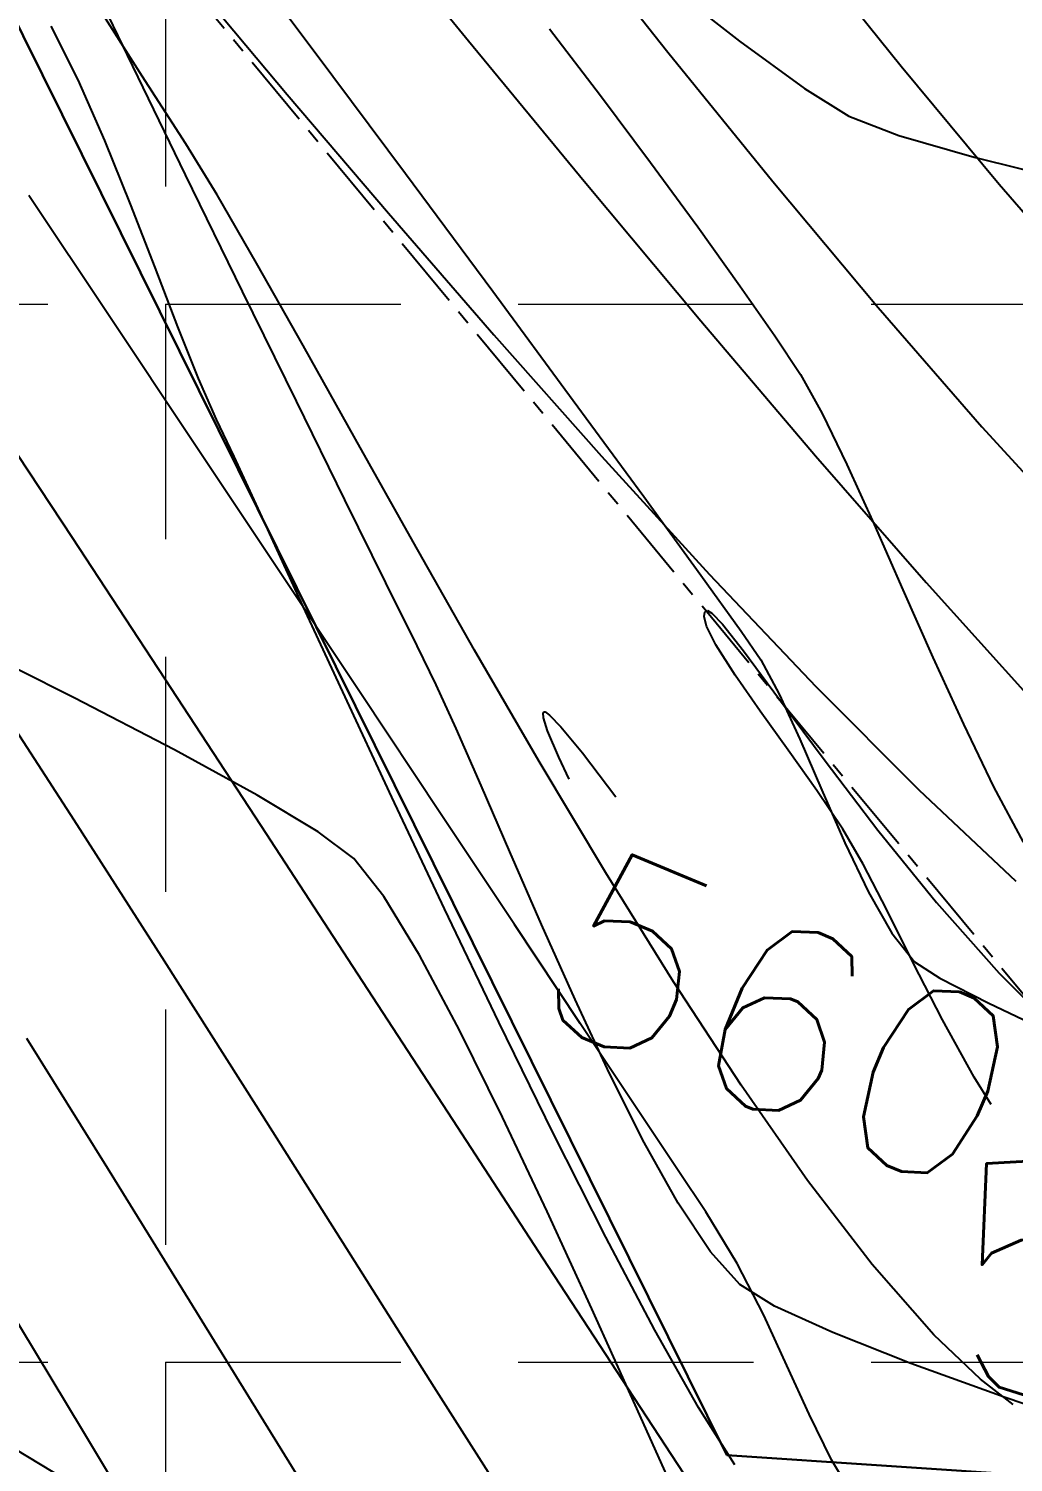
# Model space of a CAD drawing. Header units: inches. Extents: x 2547543 to 2548696, y 7125653 to 7126375.
# Drawn here: x 2547865.25 to 2547882, y 7125832.67 to 7125857.06 of the extents above; entities that cross this region are included whole.
import ezdxf

# ---------------------------------------------------------------- set-up
doc = ezdxf.new("R2010")
doc.units = ezdxf.units.IN
doc.header["$MEASUREMENT"] = 0
doc.linetypes.add('CENTER', pattern=[2, 1.25, -0.25, 0.25, -0.25])
doc.linetypes.add('HIDDEN', pattern=[0.375, 0.25, -0.125])
for name, color, linetype in [('CONT-MJR', 6, 'Continuous'), ('CONT-MNR', 14, 'Continuous'), ('GRID', 254, 'HIDDEN'), ('V-AREA', 6, 'Continuous'), ('V-CREEK-CNTR-E', 2, 'CENTER'), ('V-PROP-E', 3, 'Continuous'), ('V-TOPO-MAJR-E', 6, 'Continuous'), ('V-TOPO-MINR-E', 14, 'Continuous')]:
    doc.layers.add(name, color=color, linetype=linetype)
doc.styles.add('L100', font='simplex', dxfattribs={"height": 4})
doc.styles.add('L80', font='simplex', dxfattribs={"height": 3.2})

msp = doc.modelspace()

# ---------------------------------------------------------------- linework, layer by layer
at = {"layer": 'CONT-MJR', "color": 35, "extrusion": (0.9835586066718393, -0.1805892223853631, 0), "elevation": 1219134.920998117}
msp.add_lwpolyline([(7468807.288130872, 560), (7468807.361656808, 560)], dxfattribs=at)
at = {"layer": 'CONT-MJR', "color": 35}
for points, elevation in [([(2547876.787187749, 7125846.896301713), (2547876.744551579, 7125847.062448588)], 560), ([(2547876.757829571, 7125847.134765656), (2547876.778100096, 7125847.158406256)], 560), ([(2547876.778100096, 7125847.158406256), (2547876.80055864, 7125847.1627867)], 560), ([(2547877.05422105, 7125846.930379837), (2547877.412070999, 7125846.478607028)], 560), ([(2547879.104485024, 7125843.446566491), (2547878.660357154, 7125844.102688997)], 560), ([(2547879.700710044, 7125843.426982423), (2547880.697608428, 7125842.195623854)], 560), ([(2547879.849361599, 7125842.070719769), (2547879.450018803, 7125842.848479432)], 560), ([(2547880.299257983, 7125841.169716571), (2547879.849361599, 7125842.070719769)], 560), ([(2547881.760392543, 7125840.99373031), (2547882.85838822, 7125839.903225918)], 560), ([(2547866.60190583, 7125837.671437982), (2547865.221351244, 7125839.882766191)], 565), ([(2547867.996159326, 7125835.416865849), (2547866.60190583, 7125837.671437982)], 565), ([(2547869.37541071, 7125833.178854888), (2547867.996159326, 7125835.416865849)], 565)]:
    msp.add_lwpolyline(points, dxfattribs=dict(at, elevation=elevation))
at = {"layer": 'CONT-MJR', "color": 35, "extrusion": (-0.5120227125615475, -0.8589719097974712, 0), "elevation": -7425473.337038456}
msp.add_lwpolyline([(-1460040.992284528, 560), (-1460040.906219773, 560)], dxfattribs=at)
at = {"layer": 'CONT-MJR', "color": 35, "extrusion": (0.723439286483593, 0.6903880059590475, 0), "elevation": 6762833.611187929}
msp.add_lwpolyline([(3396094.120352212, 560), (3396093.860012808, 560)], dxfattribs=at)
at = {"layer": 'CONT-MJR', "color": 35, "extrusion": (0.8941818698462677, 0.4477039017455984, 0), "elevation": 5468534.688421482}
msp.add_lwpolyline([(5231108.370445668, 560), (5231108.723182294, 560)], dxfattribs=at)
at = {"layer": 'CONT-MJR', "color": 35, "extrusion": (0.8450811337555352, 0.5346380807335549, 0), "elevation": 5962911.677051909}
msp.add_lwpolyline([(4659725.857509675, 560.0000000000005), (4659726.46766887, 560.0000000000005)], dxfattribs=at)
at = {"layer": 'CONT-MJR', "color": 35, "extrusion": (0.8027646021180076, 0.5962960620248275, 0), "elevation": 6294459.990733489}
msp.add_lwpolyline([(4201088.045813031, 560), (4201087.014117202, 560)], dxfattribs=at)
at = {"layer": 'CONT-MJR', "color": 35, "extrusion": (0.8210023773773246, 0.5709247729261545, 0), "elevation": 6160135.343735952}
msp.add_lwpolyline([(4395689.562108857, 560), (4395690.307826679, 560)], dxfattribs=at)
at = {"layer": 'CONT-MJR', "color": 35, "extrusion": (0.8037821445920103, 0.5949237464037461, 0), "elevation": 6287273.655545356}
msp.add_lwpolyline([(4211834.357547099, 560), (4211833.058045422, 560)], dxfattribs=at)
at = {"layer": 'CONT-MJR', "color": 35, "extrusion": (0.8128446502640935, 0.5824805357581002, 0), "elevation": 6221695.032797557}
msp.add_lwpolyline([(4308115.367437267, 560.0000000000005), (4308116.18905988, 560.0000000000005)], dxfattribs=at)
at = {"layer": 'CONT-MJR', "color": 35, "extrusion": (0.8153014930341173, 0.5790366788523326, 0), "elevation": 6203414.379099472}
msp.add_lwpolyline([(4334396.138438762, 560), (4334396.975528296, 560)], dxfattribs=at)
at = {"layer": 'CONT-MJR', "color": 35, "extrusion": (0.7947392056445541, 0.6069510647584887, 0), "elevation": 6349938.144729443}
msp.add_lwpolyline([(4116750.330864005, 560), (4116748.847484979, 560)], dxfattribs=at)
at = {"layer": 'CONT-MJR', "color": 35, "extrusion": (0.8658824022426262, 0.5002476041787094, 0), "elevation": 5770849.791512728}
msp.add_lwpolyline([(4895571.333036734, 560), (4895572.023762238, 560)], dxfattribs=at)
at = {"layer": 'CONT-MJR', "color": 35, "extrusion": (0.7491293698232498, 0.6624237218489542, 0), "elevation": 6629019.169917701}
msp.add_lwpolyline([(3650401.058930737, 560), (3650399.454543574, 560)], dxfattribs=at)
at = {"layer": 'CONT-MJR', "color": 35, "extrusion": (0.889489662939741, 0.4569552926965021, 0), "elevation": 5522504.02601441}
msp.add_lwpolyline([(5174093.584250754, 560), (5174094.672310239, 560)], dxfattribs=at)
at = {"layer": 'CONT-MJR', "color": 35, "extrusion": (0.874994765800938, 0.4841323784059084, 0), "elevation": 5679232.325866438}
msp.add_lwpolyline([(5001560.170761098, 560), (5001561.288714143, 560)], dxfattribs=at)
at = {"layer": 'CONT-MJR', "color": 35, "extrusion": (0.8482334032988064, 0.5296225953715764, 0), "elevation": 5935203.522124497}
msp.add_lwpolyline([(4694958.784600516, 560), (4694959.329309579, 560)], dxfattribs=at)
at = {"layer": 'CONT-MJR', "color": 35, "extrusion": (0.8507250096582883, 0.5256110329339608, 0), "elevation": 5912952.736657342}
msp.add_lwpolyline([(4722933.704770148, 565), (4722936.245714247, 565)], dxfattribs=at)
at = {"layer": 'CONT-MNR', "color": 35}
for points, elevation in [([(2547870.832785933, 7125859.191576709), (2547872.738098211, 7125856.850805036)], 562), ([(2547881.764809633, 7125854.417085944), (2547883.408307608, 7125852.518333512)], 564), ([(2547869.132019577, 7125853.07363662), (2547868.461791645, 7125854.232886916)], 561), ([(2547870.81474515, 7125850.075575657), (2547869.922028965, 7125851.671921944)], 561), ([(2547873.166106646, 7125851.851913937), (2547874.998699798, 7125849.787842488)], 561), ([(2547869.487913401, 7125847.878653645), (2547868.047786128, 7125850.039516749)], 562), ([(2547867.57942662, 7125845.99417761), (2547865.997880869, 7125848.398981713)], 563), ([(2547876.836980192, 7125847.776921963), (2547878.646843757, 7125845.868950865)], 561), ([(2547880.518490886, 7125847.640281905), (2547882.277739896, 7125845.68671212)], 562), ([(2547872.262059707, 7125843.710614798), (2547870.905566431, 7125845.749409019)], 562), ([(2547873.518707719, 7125841.821102901), (2547872.262059707, 7125843.710614798)], 562), ([(2547876.221314879, 7125840.848516932), (2547875.071184629, 7125842.700529756)], 561), ([(2547874.636824956, 7125840.139705251), (2547873.518707719, 7125841.821102901)], 562), ([(2547877.37170396, 7125839.088869102), (2547876.221314879, 7125840.848516932)], 561), ([(2547875.577725911, 7125838.725253772), (2547874.636824956, 7125840.139705251)], 562), ([(2547870.66413376, 7125836.304649698), (2547869.121838572, 7125838.742623113)], 564), ([(2547874.013855935, 7125836.132693279), (2547872.469921615, 7125838.502336228)], 563), ([(2547878.153695184, 7125834.31971882), (2547877.757099123, 7125835.178120249)], 562), ([(2547878.913577456, 7125832.714511849), (2547878.528690613, 7125833.493582555)], 562), ([(2547879.339847756, 7125831.997307099), (2547878.913577456, 7125832.714511849)], 562)]:
    msp.add_lwpolyline(points, dxfattribs=dict(at, elevation=elevation))
at = {"layer": 'CONT-MNR', "color": 35, "extrusion": (0.7845882639816886, 0.620017141716421, 0), "elevation": 6417186.985833596}
msp.add_lwpolyline([(4011139.453098641, 563.0000000000005), (4011136.63527323, 563.0000000000005)], dxfattribs=at)
at = {"layer": 'CONT-MNR', "color": 35, "extrusion": (0.7793121296169353, 0.6266359426588273, 0), "elevation": 6450911.622985323}
msp.add_lwpolyline([(3956675.749799389, 564), (3956673.098258115, 564)], dxfattribs=at)
at = {"layer": 'CONT-MNR', "color": 35, "extrusion": (0.76685524123087, 0.6418200986232391, 0), "elevation": 6527364.760836829}
msp.add_lwpolyline([(3829228.533126312, 561.0000000000009), (3829226.023222053, 561.0000000000009)], dxfattribs=at)
at = {"layer": 'CONT-MNR', "color": 35, "extrusion": (0.8434984677199054, 0.5371315806710415, 0), "elevation": 5976644.501176336}
msp.add_lwpolyline([(4642108.901253446, 561.0000000000005), (4642110.4307365, 561.0000000000005)], dxfattribs=at)
at = {"layer": 'CONT-MNR', "color": 35, "extrusion": (0.7719281713126003, 0.6357097595082092, 0), "elevation": 6496751.488372577}
msp.add_lwpolyline([(3880942.082283361, 562.0000000000009), (3880938.989120776, 562.0000000000009)], dxfattribs=at)
at = {"layer": 'CONT-MNR', "color": 35, "extrusion": (0.7770160393433989, 0.6294807976444539, 0), "elevation": 6465330.551105258}
msp.add_lwpolyline([(3933065.82489134, 563.0000000000009), (3933062.988433522, 563.0000000000009)], dxfattribs=at)
at = {"layer": 'CONT-MNR', "color": 35, "extrusion": (0.7693532716110227, 0.6388235620743931, 0), "elevation": 6512384.872980747}
msp.add_lwpolyline([(3854655.113005331, 564), (3854652.504068848, 564)], dxfattribs=at)
at = {"layer": 'CONT-MNR', "color": 35, "extrusion": (0.8407881896044344, 0.5413642214089307, 0), "elevation": 5999900.261967815}
msp.add_lwpolyline([(4612010.273137843, 561), (4612011.642545613, 561)], dxfattribs=at)
at = {"layer": 'CONT-MNR', "color": 35, "extrusion": (0.7617392757885082, 0.6478836899638695, 0), "elevation": 6557538.22610756}
msp.add_lwpolyline([(3777321.150110685, 561.0000000000005), (3777318.497001059, 561.0000000000005)], dxfattribs=at)
at = {"layer": 'CONT-MNR', "color": 35, "extrusion": (0.8522568941253601, 0.5231234905983433, 0), "elevation": 5899140.201689293}
msp.add_lwpolyline([(4740208.553192379, 561.0000000000009), (4740209.572783015, 561.0000000000009)], dxfattribs=at)
at = {"layer": 'CONT-MNR', "color": 35, "extrusion": (0.7673883039916886, 0.64118265018383, 0), "elevation": 6524183.497711018}
msp.add_lwpolyline([(3834644.315597503, 562), (3834641.224016655, 562)], dxfattribs=at)
at = {"layer": 'CONT-MNR', "color": 35, "extrusion": (0.7672662564561409, 0.6413286924064598, 0), "elevation": 6524915.668361492}
msp.add_lwpolyline([(3833400.465228135, 563.0000000000009), (3833397.67199001, 563.0000000000009)], dxfattribs=at)
at = {"layer": 'CONT-MNR', "color": 35, "extrusion": (0.8313094569882229, 0.5558098476295164, 0), "elevation": 6078684.43016597}
msp.add_lwpolyline([(4507658.940659736, 562.0000000000009), (4507661.403766923, 562.0000000000009)], dxfattribs=at)
at = {"layer": 'CONT-MNR', "color": 35, "extrusion": (0.755501955425898, 0.6551463923030061, 0), "elevation": 6593399.292037855}
msp.add_lwpolyline([(3714367.831866269, 561), (3714365.095375828, 561)], dxfattribs=at)
at = {"layer": 'CONT-MNR', "color": 35, "extrusion": (0.8711649627084581, 0.4909904354966304, 0), "elevation": 5718340.021291715}
msp.add_lwpolyline([(4956812.543430118, 561.0000000000005), (4956814.152441886, 561.0000000000005)], dxfattribs=at)
at = {"layer": 'CONT-MNR', "color": 35, "extrusion": (0.8317833853510821, 0.5551003511563413, 0), "elevation": 6074836.169438574}
msp.add_lwpolyline([(4512841.221347284, 562), (4512843.786497897, 562)], dxfattribs=at)
at = {"layer": 'CONT-MNR', "color": 35, "extrusion": (0.7544303654614387, 0.6563800908541638, 0), "elevation": 6599465.404709443}
msp.add_lwpolyline([(3703581.855837798, 563.0000000000005), (3703579.167206388, 563.0000000000005)], dxfattribs=at)
at = {"layer": 'CONT-MNR', "color": 35, "extrusion": (0.7615620499492433, 0.6480920027874951, 0), "elevation": 6558573.94556132}
msp.add_lwpolyline([(3775520.021048361, 562.0000000000009), (3775517.007501921, 562.0000000000009)], dxfattribs=at)
at = {"layer": 'CONT-MNR', "color": 35, "extrusion": (0.8336202968046804, 0.5523379407168013, 0), "elevation": 6059829.239925681}
msp.add_lwpolyline([(4532968.798852416, 563.0000000000009), (4532971.496134376, 563.0000000000009)], dxfattribs=at)
at = {"layer": 'CONT-MNR', "color": 35, "extrusion": (0.7369662727066163, 0.675929517696126, 0), "elevation": 6694275.2553077}
msp.add_lwpolyline([(3529323.034506336, 563.0000000000009), (3529320.511111795, 563.0000000000009)], dxfattribs=at)
at = {"layer": 'CONT-MNR', "color": 35, "extrusion": (0.8720391896253099, 0.4894360548198641, 0), "elevation": 5709491.148787921}
msp.add_lwpolyline([(4966998.686607104, 561.0000000000009), (4967000.685536912, 561.0000000000009)], dxfattribs=at)
at = {"layer": 'CONT-MNR', "color": 35, "extrusion": (0.7380791694854181, 0.67471411692043, 0), "elevation": 6688444.909904789}
msp.add_lwpolyline([(3540354.063517252, 561.0000000000009), (3540351.338984968, 561.0000000000009)], dxfattribs=at)
at = {"layer": 'CONT-MNR', "color": 35, "extrusion": (0.7538302391898714, 0.6570692280748973, 0), "elevation": 6602844.589060559}
msp.add_lwpolyline([(3697548.404827945, 562), (3697545.545592413, 562)], dxfattribs=at)
at = {"layer": 'CONT-MNR', "color": 35, "extrusion": (0.8694055289245542, 0.4940992069164007, 0), "elevation": 5736009.833566859}
msp.add_lwpolyline([(4936348.387383775, 561.0000000000009), (4936350.506200763, 561.0000000000009)], dxfattribs=at)
at = {"layer": 'CONT-MNR', "color": 35, "extrusion": (0.8323827446549402, 0.5542011966792464, 0), "elevation": 6069956.019076055}
msp.add_lwpolyline([(4519397.938031669, 562.0000000000009), (4519400.496043158, 562.0000000000009)], dxfattribs=at)
at = {"layer": 'CONT-MNR', "color": 35, "extrusion": (0.8649703518816716, 0.5018229671564438, 0), "elevation": 5779747.89623729}
msp.add_lwpolyline([(4885062.648883533, 561), (4885064.837680534, 561)], dxfattribs=at)
at = {"layer": 'CONT-MNR', "color": 35, "extrusion": (0.8390362173423656, 0.5440755701075126, 0), "elevation": 6014749.290898738}
msp.add_lwpolyline([(4592609.19684931, 564.0000000000009), (4592611.914420413, 564.0000000000009)], dxfattribs=at)
at = {"layer": 'CONT-MNR', "color": 35, "extrusion": (0.8367488646089226, 0.5475868310831433, 0), "elevation": 6033944.730997337}
msp.add_lwpolyline([(4567361.829311937, 563), (4567364.811168453, 563)], dxfattribs=at)
at = {"layer": 'CONT-MNR', "color": 35, "extrusion": (0.7086959240551188, 0.7055140588447981, 0), "elevation": 6833055.653711204}
msp.add_lwpolyline([(3252493.717191753, 561), (3252491.240497432, 561)], dxfattribs=at)
at = {"layer": 'CONT-MNR', "color": 35, "extrusion": (0.858515786614007, 0.512787133355092, 0), "elevation": 5841431.42207625}
msp.add_lwpolyline([(4811130.897433317, 561), (4811133.106530788, 561)], dxfattribs=at)
at = {"layer": 'CONT-MNR', "color": 35, "extrusion": (0.6851447365568927, 0.7284069535420337, 0), "elevation": 6936181.243749153}
msp.add_lwpolyline([(3026340.792126639, 561.0000000000009), (3026338.525924092, 561.0000000000009)], dxfattribs=at)
at = {"layer": 'CONT-MNR', "color": 35, "extrusion": (0.8422125180582051, 0.5391456894254628, 0), "elevation": 5987712.520885866}
msp.add_lwpolyline([(4627800.843338956, 564), (4627803.694473039, 564)], dxfattribs=at)
at = {"layer": 'CONT-MNR', "color": 35, "extrusion": (0.8375142109638022, 0.5464155437335948, 0), "elevation": 6027548.323066274}
msp.add_lwpolyline([(4575796.846577412, 563.0000000000009), (4575799.854636041, 563.0000000000009)], dxfattribs=at)
at = {"layer": 'CONT-MNR', "color": 35, "extrusion": (0.8441495240769088, 0.5361078072558991, 0), "elevation": 5971000.289777096}
msp.add_lwpolyline([(4649340.855150209, 564.0000000000005), (4649343.762066212, 564.0000000000005)], dxfattribs=at)
at = {"layer": 'CONT-MNR', "color": 35, "extrusion": (0.8378783763690811, 0.5458569651594752, 0), "elevation": 6024495.827395199}
msp.add_lwpolyline([(4579812.060560977, 563), (4579815.017415513, 563)], dxfattribs=at)
at = {"layer": 'CONT-MNR', "color": 35, "extrusion": (0.8192418536362521, 0.5734481539342833, 0), "elevation": 6173627.051577357}
msp.add_lwpolyline([(4376708.071857453, 561.0000000000005), (4376710.048624217, 561.0000000000005)], dxfattribs=at)
at = {"layer": 'CONT-MNR', "color": 35, "extrusion": (0.8323265167045424, 0.5542856389899375, 0), "elevation": 6070414.475771714}
msp.add_lwpolyline([(4518772.374133796, 562.0000000000009), (4518773.682122149, 562.0000000000009)], dxfattribs=at)
at = {"layer": 'CONT-MNR', "color": 35, "extrusion": (0.8314850232582701, 0.5555471682019397, 0), "elevation": 6077259.906899588}
msp.add_lwpolyline([(4509560.961324836, 562.0000000000009), (4509561.808078958, 562.0000000000009)], dxfattribs=at)
at = {"layer": 'CONT-MNR', "color": 35, "extrusion": (0.7930011201779037, 0.6092201764523151, 0), "elevation": 6361674.469252015}
msp.add_lwpolyline([(4098576.297824714, 561), (4098578.102890931, 561)], dxfattribs=at)
at = {"layer": 'CONT-MNR', "color": 35, "extrusion": (0.8544076660231268, 0.5196032527235689, 0), "elevation": 5879533.495564033}
msp.add_lwpolyline([(4764483.614879002, 562), (4764484.643112482, 562)], dxfattribs=at)
at = {"layer": 'CONT-MNR', "color": 35, "extrusion": (0.8451095739669425, 0.5345931237767775, 0), "elevation": 5962652.981113603}
msp.add_lwpolyline([(4660035.561338384, 564), (4660038.346262198, 564)], dxfattribs=at)
at = {"layer": 'CONT-MNR', "color": 35, "extrusion": (0.8373711306897781, 0.5466347862031126, 0), "elevation": 6028746.054750852}
msp.add_lwpolyline([(4574210.270491696, 563), (4574212.892706841, 563)], dxfattribs=at)
at = {"layer": 'CONT-MNR', "color": 35, "extrusion": (0.889600195184851, 0.456740071295562, 0), "elevation": 5521247.017317586}
msp.add_lwpolyline([(5175426.496881021, 562), (5175427.481442627, 562)], dxfattribs=at)
at = {"layer": 'CONT-MNR', "color": 35, "extrusion": (0.7517640792546655, 0.6594321565880641, 0), "elevation": 6614409.791305432}
msp.add_lwpolyline([(3676792.235066569, 561), (3676793.825400914, 561)], dxfattribs=at)
at = {"layer": 'CONT-MNR', "color": 35, "extrusion": (0.856476370874357, 0.5161862320266697, 0), "elevation": 5860444.173636632}
msp.add_lwpolyline([(4787934.339305256, 566), (4787936.885929476, 566)], dxfattribs=at)
at = {"layer": 'CONT-MNR', "color": 35, "extrusion": (-0.690294032223053, -0.7235289552445285, 0), "elevation": -6914534.648848244}
msp.add_lwpolyline([(-3075454.745919391, 561.0000000000009), (-3075455.838902606, 561.0000000000009)], dxfattribs=at)
at = {"layer": 'CONT-MNR', "color": 35, "extrusion": (0.9105827049387597, 0.413326913551987, 0), "elevation": 5265352.886898335}
msp.add_lwpolyline([(5435553.969160547, 562), (5435554.876421643, 562)], dxfattribs=at)
at = {"layer": 'CONT-MNR', "color": 35, "extrusion": (0.8440911590985362, 0.5361996970641535, 0), "elevation": 5971506.364706349}
msp.add_lwpolyline([(4648682.555629991, 564.0000000000009), (4648685.16275225, 564.0000000000009)], dxfattribs=at)
at = {"layer": 'CONT-MNR', "color": 35, "extrusion": (0.8362699953329131, 0.5483178776092292, 0), "elevation": 6037933.928871655}
msp.add_lwpolyline([(4562073.11674046, 563.0000000000009), (4562075.455527477, 563.0000000000009)], dxfattribs=at)
at = {"layer": 'CONT-MNR', "color": 35, "extrusion": (-0.6112821016105152, -0.7914127824660351, 0), "elevation": -7196950.506984244}
msp.add_lwpolyline([(-2339468.186976165, 561), (-2339468.893646625, 561)], dxfattribs=at)
at = {"layer": 'CONT-MNR', "color": 35, "extrusion": (0.8581347467345724, 0.5134245382203617, 0), "elevation": 5844990.123914445}
msp.add_lwpolyline([(4806785.518713433, 566.0000000000009), (4806788.07533187, 566.0000000000009)], dxfattribs=at)
at = {"layer": 'GRID', "color": 252, "linetype": 'HIDDEN', "lineweight": 0, "ltscale": 16}
for p, q in [((2547867.583313598, 7126356.376313465), (2547867.583313598, 7125726.296813901)), ((2547561.583313602, 7125852.376313472), (2548677.583313586, 7125852.376313472)), ((2547561.583313602, 7125834.376313472), (2548677.583313586, 7125834.376313472))]:
    msp.add_line(p, q, dxfattribs=at)
at = {"layer": 'V-AREA', "color": 7}
for p, q in [((2547859.099729456, 7125869.171524476), (2547877.130776349, 7125832.795139994)), ((2547877.130776349, 7125832.795139994), (2547980.005037793, 7125825.976318061))]:
    msp.add_line(p, q, dxfattribs=at)
at = {"layer": 'V-CREEK-CNTR-E', "color": 5}
msp.add_line((2547861.4094, 7125865.7342), (2547884.5327, 7125837.7856), dxfattribs=at)
at = {"layer": 'V-PROP-E', "color": 7}
for p, q in [((2547877.13077635, 7125832.795139995), (2547859.099729456, 7125869.171524476)), ((2547980.005037793, 7125825.97631806), (2547877.13077635, 7125832.795139995))]:
    msp.add_line(p, q, dxfattribs=at)
at = {"layer": 'V-TOPO-MAJR-E', "color": 35, "extrusion": (0.8484754156756995, -0.5292347957135367, 0), "elevation": -1609436.890733466}
msp.add_lwpolyline([(7394528.234428943, 560), (7394528.255473334, 560)], dxfattribs=at)
at = {"layer": 'V-TOPO-MAJR-E', "color": 35, "extrusion": (0.997409286604789, 0.0719354918974352, 0), "elevation": 3053874.388945562}
msp.add_lwpolyline([(6924101.746653629, 560.0000000000009), (6924101.828509094, 560.0000000000009)], dxfattribs=at)
at = {"layer": 'V-TOPO-MAJR-E', "color": 35, "elevation": 560}
for points in [[(2547874.082032884, 7125845.115993069), (2547874.01056541, 7125845.339870548)], [(2547874.015814522, 7125845.439369598), (2547874.03793359, 7125845.439550338)], [(2547874.673141906, 7125844.739856278), (2547875.240453999, 7125843.993356266)]]:
    msp.add_lwpolyline(points, dxfattribs=at)
at = {"layer": 'V-TOPO-MAJR-E', "color": 35, "extrusion": (-0.5668872301918108, -0.8237954043604863, 0), "elevation": -7314595.981526498}
msp.add_lwpolyline([(-1940623.860662552, 560), (-1940623.765637324, 560)], dxfattribs=at)
at = {"layer": 'V-TOPO-MAJR-E', "color": 35, "extrusion": (0.7222142850690225, 0.6916693765392833, 0), "elevation": 6768840.118517864}
msp.add_lwpolyline([(3384100.829269578, 560.0000000000009), (3384100.55184577, 560.0000000000009)], dxfattribs=at)
at = {"layer": 'V-TOPO-MAJR-E', "color": 35, "extrusion": (0.9209966882794483, 0.389570404648876, 0), "elevation": 5122601.957007963}
msp.add_lwpolyline([(5570302.927032218, 560.0000000000009), (5570303.415889964, 560.0000000000009)], dxfattribs=at)
at = {"layer": 'V-TOPO-MAJR-E', "color": 35, "extrusion": (0.773472694413638, 0.6338296230033013, 0), "elevation": 6487282.973506498}
msp.add_lwpolyline([(3896728.463302571, 560), (3896727.88737269, 560)], dxfattribs=at)
at = {"layer": 'V-TOPO-MAJR-E', "color": 35, "extrusion": (0.9035539711841483, 0.4284742946284591, 0), "elevation": 5355383.183766945}
msp.add_lwpolyline([(5346886.203075644, 560.0000000000009), (5346886.6140841, 560.0000000000009)], dxfattribs=at)
at = {"layer": 'V-TOPO-MINR-E', "color": 35}
for points, elevation in [([(2547866.937557358, 7125856.607785809), (2547865.97328744, 7125858.612896178)], 561), ([(2547868.595636873, 7125858.69487773), (2547870.128847668, 7125856.655415791)], 561), ([(2547874.113001083, 7125857.059682705), (2547874.97972402, 7125855.92394976)], 562), ([(2547867.923354487, 7125854.57554792), (2547866.937557358, 7125856.607785809)], 561), ([(2547879.206151515, 7125855.572281426), (2547880.056424745, 7125855.241770883)], 563), ([(2547866.988657751, 7125854.075159544), (2547866.5507638, 7125855.1574705)], 562), ([(2547880.056424745, 7125855.241770883), (2547881.335622489, 7125854.872117274)], 563), ([(2547881.335622489, 7125854.872117274), (2547882.957939682, 7125854.47139899)], 563), ([(2547871.666035045, 7125854.595564905), (2547873.148931352, 7125852.595922065)], 561), ([(2547867.404496663, 7125852.99958305), (2547866.988657751, 7125854.075159544)], 562), ([(2547876.637143509, 7125853.687606406), (2547877.354249228, 7125852.687640114)], 562), ([(2547869.809306851, 7125850.721391786), (2547868.893122947, 7125852.589108063)], 561), ([(2547873.148931352, 7125852.595922065), (2547874.519268936, 7125850.737084269)], 561), ([(2547868.142640902, 7125851.107625463), (2547867.791438418, 7125851.990489021)], 562), ([(2547868.451261998, 7125850.410740383), (2547868.142640902, 7125851.107625463)], 562), ([(2547878.381275543, 7125851.175728584), (2547878.751549447, 7125850.512262215)], 562), ([(2547868.748438574, 7125849.780922515), (2547868.451261998, 7125850.410740383)], 562), ([(2547879.173118525, 7125849.644442817), (2547879.635071926, 7125848.627259891)], 562), ([(2547872.187079254, 7125845.896273486), (2547871.860792402, 7125846.559839941)], 561), ([(2547872.529313754, 7125845.155107768), (2547872.187079254, 7125845.896273486)], 561), ([(2547878.021654926, 7125845.740439028), (2547878.37034971, 7125844.974784431)], 561), ([(2547872.952297177, 7125844.187946819), (2547872.529313754, 7125845.155107768)], 561), ([(2547881.154129586, 7125845.229424948), (2547881.668511794, 7125844.16468291)], 562), ([(2547873.440278952, 7125843.056305743), (2547872.952297177, 7125844.187946819)], 561), ([(2547870.181293795, 7125843.396340168), (2547869.143402928, 7125844.022372828)], 563), ([(2547871.902187015, 7125841.297980291), (2547871.294609572, 7125842.296317179)], 563), ([(2547873.253286247, 7125840.15857671), (2547872.328584452, 7125842.087685714)], 562), ([(2547874.548235285, 7125840.545643634), (2547873.97750851, 7125841.821699645)], 561), ([(2547872.583274931, 7125840.023057653), (2547871.902187015, 7125841.297980291)], 563), ([(2547874.177485588, 7125838.272103109), (2547873.253286247, 7125840.15857671)], 562), ([(2547876.303893215, 7125837.083927169), (2547875.727178206, 7125838.115242289)], 561), ([(2547874.831601292, 7125835.286846271), (2547874.071582092, 7125836.942683538)], 563), ([(2547878.933879285, 7125834.880309171), (2547877.942080124, 7125835.332923541)], 561), ([(2547881.850283777, 7125833.782645401), (2547880.25957412, 7125834.357362455)], 561), ([(2547883.637127407, 7125833.174720014), (2547881.850283777, 7125833.782645401)], 561), ([(2547877.268744193, 7125832.633613726), (2547876.646811779, 7125833.609020218)], 562)]:
    msp.add_lwpolyline(points, dxfattribs=dict(at, elevation=elevation))
at = {"layer": 'V-TOPO-MINR-E', "color": 35, "extrusion": (-0.6148990517460227, -0.7886058306669069, 0), "elevation": -7186179.62379878}
msp.add_lwpolyline([(-2372413.436202165, 563.0000000000009), (-2372411.685454606, 563.0000000000009)], dxfattribs=at)
at = {"layer": 'V-TOPO-MINR-E', "color": 35, "extrusion": (0.8931725170316802, 0.4497141923703243, 0), "elevation": 5480282.635483332}
msp.add_lwpolyline([(5218807.361965753, 562.0000000000009), (5218808.388123458, 562.0000000000009)], dxfattribs=at)
at = {"layer": 'V-TOPO-MINR-E', "color": 35, "extrusion": (-0.5895400755924852, -0.807739128227924, 0), "elevation": -7257909.202313386}
msp.add_lwpolyline([(-2142957.956133758, 563), (-2142956.59342084, 563)], dxfattribs=at)
at = {"layer": 'V-TOPO-MINR-E', "color": 35, "extrusion": (0.801435869092053, 0.5980807200810487, 0), "elevation": 6303791.990712124}
msp.add_lwpolyline([(4187085.120324336, 561), (4187082.550123818, 561)], dxfattribs=at)
at = {"layer": 'V-TOPO-MINR-E', "color": 35, "extrusion": (0.9152442118177514, 0.4028995318117199, 0), "elevation": 5202923.819773621}
msp.add_lwpolyline([(5495363.446705069, 562), (5495364.571320117, 562)], dxfattribs=at)
at = {"layer": 'V-TOPO-MINR-E', "color": 35, "extrusion": (0.8006576672375031, 0.5991221076657078, 0), "elevation": 6309233.457757588}
msp.add_lwpolyline([(4178882.953219181, 562.0000000000009), (4178881.528391193, 562.0000000000009)], dxfattribs=at)
at = {"layer": 'V-TOPO-MINR-E', "color": 35, "extrusion": (0.528804442806995, 0.8487436958632352, 0), "elevation": 7395354.83855425}
msp.add_lwpolyline([(1605688.563259853, 563.0000000000009), (1605687.671381277, 563.0000000000009)], dxfattribs=at)
at = {"layer": 'V-TOPO-MINR-E', "color": 35, "extrusion": (0.8062734772285631, 0.591542965402989, 0), "elevation": 6269533.977173634}
msp.add_lwpolyline([(4238209.688286106, 562), (4238208.329511533, 562)], dxfattribs=at)
at = {"layer": 'V-TOPO-MINR-E', "color": 35, "extrusion": (0.8986305356300575, 0.4387062347781672, 0), "elevation": 5415748.747094091}
msp.add_lwpolyline([(5285742.760160628, 561.0000000000009), (5285744.970679611, 561.0000000000009)], dxfattribs=at)
at = {"layer": 'V-TOPO-MINR-E', "color": 35, "extrusion": (0.9337082664838967, 0.3580347372806677, 0), "elevation": 4930267.764089782}
msp.add_lwpolyline([(5741241.733926801, 562.0000000000009), (5741242.814664828, 562.0000000000009)], dxfattribs=at)
at = {"layer": 'V-TOPO-MINR-E', "color": 35, "extrusion": (0.8211263583276913, 0.570746444281087, 0), "elevation": 6159184.337301686}
msp.add_lwpolyline([(4397033.526979467, 562), (4397032.486863512, 562)], dxfattribs=at)
at = {"layer": 'V-TOPO-MINR-E', "color": 35, "extrusion": (0.8350723710578303, 0.5501401049695008, 0), "elevation": 6047879.354831123}
msp.add_lwpolyline([(4548912.144766378, 562.0000000000005), (4548911.356996449, 562.0000000000005)], dxfattribs=at)
at = {"layer": 'V-TOPO-MINR-E', "color": 35, "extrusion": (0.8971913103982295, 0.4416421091176742, 0), "elevation": 5433002.394789273}
msp.add_lwpolyline([(5268002.881961327, 561.0000000000005), (5268004.750088144, 561.0000000000005)], dxfattribs=at)
at = {"layer": 'V-TOPO-MINR-E', "color": 35, "extrusion": (0.8067044449433272, 0.5909551070163269, 0), "elevation": 6266439.5847681}
msp.add_lwpolyline([(4242776.004409816, 561), (4242773.974625839, 561)], dxfattribs=at)
at = {"layer": 'V-TOPO-MINR-E', "color": 35, "extrusion": (0.8994850211242295, 0.4369515954578314, 0), "elevation": 5405430.522986413}
msp.add_lwpolyline([(5296296.113027641, 562.0000000000005), (5296295.148231811, 562.0000000000005)], dxfattribs=at)
at = {"layer": 'V-TOPO-MINR-E', "color": 35, "extrusion": (0.907707264676015, 0.4196040057654202, 0), "elevation": 5302754.084956409}
msp.add_lwpolyline([(5399088.543746885, 562), (5399089.680124003, 562)], dxfattribs=at)
at = {"layer": 'V-TOPO-MINR-E', "color": 35, "extrusion": (0.8968031465208065, 0.4424297869610281, 0), "elevation": 5437626.276852753}
msp.add_lwpolyline([(5263228.409603948, 561), (5263229.983519551, 561)], dxfattribs=at)
at = {"layer": 'V-TOPO-MINR-E', "color": 35, "extrusion": (0.8089692869889314, 0.5878509102728512, 0), "elevation": 6250090.083253343}
msp.add_lwpolyline([(4266822.004786375, 561.0000000000005), (4266820.353998458, 561.0000000000005)], dxfattribs=at)
at = {"layer": 'V-TOPO-MINR-E', "color": 35, "extrusion": (0.9081713117586464, 0.418598696245676, 0), "elevation": 5296772.73265327}
msp.add_lwpolyline([(5404955.173706084, 562.0000000000009), (5404956.670257554, 562.0000000000009)], dxfattribs=at)
at = {"layer": 'V-TOPO-MINR-E', "color": 35, "extrusion": (0.9146032987668248, 0.4043523288975126, 0), "elevation": 5211652.606901281}
msp.add_lwpolyline([(5487083.59681307, 562.0000000000005), (5487082.381469811, 562.0000000000005)], dxfattribs=at)
at = {"layer": 'V-TOPO-MINR-E', "color": 35, "extrusion": (0.8967201429619069, 0.4425979950320348, 0), "elevation": 5438613.419549467}
msp.add_lwpolyline([(5262207.168679029, 561.0000000000005), (5262208.366368456, 561.0000000000005)], dxfattribs=at)
at = {"layer": 'V-TOPO-MINR-E', "color": 35, "extrusion": (0.8127418668144734, 0.5826239421161175, 0), "elevation": 6222455.572095708}
msp.add_lwpolyline([(4307020.853835324, 561), (4307019.681457312, 561)], dxfattribs=at)
at = {"layer": 'V-TOPO-MINR-E', "color": 35, "extrusion": (0.9075881889194493, 0.419861500180612, 0), "elevation": 5304285.559675649}
msp.add_lwpolyline([(5397580.692362592, 562), (5397582.469269706, 562)], dxfattribs=at)
at = {"layer": 'V-TOPO-MINR-E', "color": 35, "extrusion": (0.9142650057771445, 0.4051166488942632, 0), "elevation": 5216237.104665986}
msp.add_lwpolyline([(5482724.361479712, 562.0000000000005), (5482723.102608952, 562.0000000000005)], dxfattribs=at)
at = {"layer": 'V-TOPO-MINR-E', "color": 35, "extrusion": (0.8234185570315218, 0.5674344719314527, 0), "elevation": 6141420.631828466}
msp.add_lwpolyline([(4421801.047776479, 561), (4421800.453124263, 561)], dxfattribs=at)
at = {"layer": 'V-TOPO-MINR-E', "color": 35, "extrusion": (-0.4473110803867785, -0.8943784419155087, 0), "elevation": -7512891.460902769}
msp.add_lwpolyline([(-908713.2812232678, 563), (-908715.4563256395, 563)], dxfattribs=at)
at = {"layer": 'V-TOPO-MINR-E', "color": 35, "extrusion": (0.8811178015183513, 0.4728968384832651, 0), "elevation": 5614770.603150573}
msp.add_lwpolyline([(5073826.731205399, 561), (5073826.071492935, 561)], dxfattribs=at)
at = {"layer": 'V-TOPO-MINR-E', "color": 35, "extrusion": (0.9098890919420599, 0.4148515883600466, 0), "elevation": 5274457.48154206}
msp.add_lwpolyline([(5426737.549152451, 562.0000000000005), (5426736.301377838, 562.0000000000005)], dxfattribs=at)
at = {"layer": 'V-TOPO-MINR-E', "color": 35, "extrusion": (-0.4602113700327362, -0.8878093798178706, 0), "elevation": -7498949.5478765}
msp.add_lwpolyline([(-1017373.919471875, 563), (-1017375.844602231, 563)], dxfattribs=at)
at = {"layer": 'V-TOPO-MINR-E', "color": 35, "extrusion": (0.9063266422588812, 0.4225778242309243, 0), "elevation": 5320427.408295979}
msp.add_lwpolyline([(5381668.285779096, 562.0000000000005), (5381670.263236313, 562.0000000000005)], dxfattribs=at)
at = {"layer": 'V-TOPO-MINR-E', "color": 35, "extrusion": (0.9180296604781395, 0.3965117179635324, 0), "elevation": 5164508.948165322}
msp.add_lwpolyline([(5531473.41303172, 561.0000000000005), (5531472.465524358, 561.0000000000005)], dxfattribs=at)
at = {"layer": 'V-TOPO-MINR-E', "color": 35, "extrusion": (-0.480322385930615, -0.8770920165945655, 0), "elevation": -7473819.489519604}
msp.add_lwpolyline([(-1187986.717589185, 563.0000000000009), (-1187988.321363353, 563.0000000000009)], dxfattribs=at)
at = {"layer": 'V-TOPO-MINR-E', "color": 35, "extrusion": (0.8826150419300719, 0.4700964664393656, 0), "elevation": 5598632.847901409}
msp.add_lwpolyline([(5091627.076925736, 562.0000000000009), (5091626.012862674, 562.0000000000009)], dxfattribs=at)
at = {"layer": 'V-TOPO-MINR-E', "color": 35, "extrusion": (0.9044240767562853, 0.4266346087503229, 0), "elevation": 5344487.929569259}
msp.add_lwpolyline([(5357772.637214834, 562.0000000000009), (5357774.735447181, 562.0000000000009)], dxfattribs=at)
at = {"layer": 'V-TOPO-MINR-E', "color": 35, "extrusion": (0.915430061316448, 0.4024770836186382, 0), "elevation": 5200393.750400275}
msp.add_lwpolyline([(5497749.098797755, 561), (5497748.122382158, 561)], dxfattribs=at)
at = {"layer": 'V-TOPO-MINR-E', "color": 35, "extrusion": (-0.6007994223886518, -0.7993998086423729, 0), "elevation": -7227156.78069243}
msp.add_lwpolyline([(-2244434.907054478, 563), (-2244435.661181292, 563)], dxfattribs=at)
at = {"layer": 'V-TOPO-MINR-E', "color": 35, "extrusion": (0.9021600904263766, 0.4314014038478227, 0), "elevation": 5372693.639334843}
msp.add_lwpolyline([(5329492.718280959, 561.0000000000009), (5329491.789781029, 561.0000000000009)], dxfattribs=at)
at = {"layer": 'V-TOPO-MINR-E', "color": 35, "extrusion": (0.7850470083750921, 0.619436190936014, 0), "elevation": 6414203.34679947}
msp.add_lwpolyline([(4015877.487148333, 563), (4015878.311231512, 563)], dxfattribs=at)
at = {"layer": 'V-TOPO-MINR-E', "color": 35, "extrusion": (0.9169493525142935, 0.3990036151761257, 0), "elevation": 5179508.041995835}
msp.add_lwpolyline([(5517425.116487694, 561), (5517426.462915491, 561)], dxfattribs=at)
at = {"layer": 'V-TOPO-MINR-E', "color": 35, "extrusion": (0.8694812597596328, 0.4939659289129182, 0), "elevation": 5735256.859084921}
msp.add_lwpolyline([(4937220.720183755, 561.0000000000009), (4937219.913626938, 561.0000000000009)], dxfattribs=at)
at = {"layer": 'V-TOPO-MINR-E', "color": 35, "extrusion": (0.7818388502886979, 0.623480562791854, 0), "elevation": 6434855.297525358}
msp.add_lwpolyline([(3982706.242632626, 561), (3982705.622643542, 561)], dxfattribs=at)
at = {"layer": 'V-TOPO-MINR-E', "color": 35, "extrusion": (-0.5400460194786556, -0.8416354892976291, 0), "elevation": -7373333.461822771}
msp.add_lwpolyline([(-1703895.665083759, 561), (-1703895.155421412, 561)], dxfattribs=at)
at = {"layer": 'V-TOPO-MINR-E', "color": 35, "extrusion": (0.4578359603892521, 0.8890366884299271, 0), "elevation": 7501645.438588486}
msp.add_lwpolyline([(997306.7500065155, 561.0000000000009), (997305.8121160627, 561.0000000000009)], dxfattribs=at)
at = {"layer": 'V-TOPO-MINR-E', "color": 35, "extrusion": (0.9055343625791387, 0.4242729288894037, 0), "elevation": 5330489.19406694}
msp.add_lwpolyline([(5371697.892301248, 561), (5371699.279317441, 561)], dxfattribs=at)
at = {"layer": 'V-TOPO-MINR-E', "color": 35, "extrusion": (-0.4283343551457409, -0.9036203186083646, 0), "elevation": -7530399.464103699}
msp.add_lwpolyline([(-749924.7163566286, 561), (-749923.4229377345, 561)], dxfattribs=at)
at = {"layer": 'V-TOPO-MINR-E', "color": 35, "extrusion": (0.8962048960092777, 0.443640377297874, 0), "elevation": 5444726.239932389}
msp.add_lwpolyline([(5255871.914964823, 563), (5255873.562692137, 563)], dxfattribs=at)
at = {"layer": 'V-TOPO-MINR-E', "color": 35, "extrusion": (0.8934316783546971, 0.4491991051998092, 0), "elevation": 5477272.992337549}
msp.add_lwpolyline([(5221946.010176028, 561.0000000000009), (5221947.324669963, 561.0000000000009)], dxfattribs=at)
at = {"layer": 'V-TOPO-MINR-E', "color": 35, "extrusion": (0.9042445433037303, 0.4270149949421313, 0), "elevation": 5346740.45229163}
msp.add_lwpolyline([(5355518.738103911, 563.0000000000009), (5355520.511598527, 563.0000000000009)], dxfattribs=at)
at = {"layer": 'V-TOPO-MINR-E', "color": 35, "extrusion": (0.8926491179809852, 0.4507522070581232, 0), "elevation": 5486344.965548757}
msp.add_lwpolyline([(5212411.357038103, 562), (5212413.339659961, 562)], dxfattribs=at)
at = {"layer": 'V-TOPO-MINR-E', "color": 35, "extrusion": (0.833873703702131, 0.5519552937277535, 0), "elevation": 6057750.550817471}
msp.add_lwpolyline([(4535733.356052311, 561), (4535734.347454978, 561)], dxfattribs=at)
at = {"layer": 'V-TOPO-MINR-E', "color": 35, "extrusion": (0.8844466262109404, 0.4666413669876313, 0), "elevation": 5578669.597063343}
msp.add_lwpolyline([(5113476.361938996, 562), (5113478.147287144, 562)], dxfattribs=at)
at = {"layer": 'V-TOPO-MINR-E', "color": 35, "extrusion": (0.7449879073243085, 0.667077969910975, 0), "elevation": 6651625.827809441}
msp.add_lwpolyline([(3609028.571319604, 561.0000000000009), (3609029.323786848, 561.0000000000009)], dxfattribs=at)
at = {"layer": 'V-TOPO-MINR-E', "color": 35, "extrusion": (0.5254007760758346, 0.8508548786361343, 0), "elevation": 7401708.805491135}
msp.add_lwpolyline([(1576045.036918364, 561), (1576045.729189928, 561)], dxfattribs=at)
at = {"layer": 'V-TOPO-MINR-E', "color": 35, "extrusion": (0.9110443448113723, 0.4123083819026934, 0), "elevation": 5259268.573442289}
msp.add_lwpolyline([(5441439.998368461, 563.0000000000005), (5441441.791030491, 563.0000000000005)], dxfattribs=at)
at = {"layer": 'V-TOPO-MINR-E', "color": 35, "extrusion": (0.8706480804672931, 0.4919064138417165, 0), "elevation": 5723547.168060033}
msp.add_lwpolyline([(4950776.48917854, 562.0000000000009), (4950777.998688665, 562.0000000000009)], dxfattribs=at)
at = {"layer": 'V-TOPO-MINR-E', "color": 35, "extrusion": (0.3669516855536884, 0.9302400015422403, 0), "elevation": 7563685.119422294}
msp.add_lwpolyline([(244696.7918148637, 561.0000000000009), (244698.2169254082, 561.0000000000009)], dxfattribs=at)
at = {"layer": 'V-TOPO-MINR-E', "color": 35, "extrusion": (-0.5168334288765126, -0.8560859809597088, 0), "elevation": -7417147.460668763}
msp.add_lwpolyline([(-1501676.114352534, 564), (-1501679.678715443, 564)], dxfattribs=at)
at = {"layer": 'V-TOPO-MINR-E', "color": 35, "extrusion": (0.911130595925582, 0.4121177467281578, 0), "elevation": 5258129.896006856}
msp.add_lwpolyline([(5442538.638627325, 563.0000000000009), (5442540.324164885, 563.0000000000009)], dxfattribs=at)

# ---------------------------------------------------------------- texts
at = {"layer": 'CONT-MJR', "color": 35, "insert": (2547880.691860483, 7125837.707477925, 560), "char_height": 4, "width": 15.04761904761904, "attachment_point": 1, "rotation": 3.22187273764415, "style": 'L80'}
msp.add_mtext('\\Fsimplex.shx;\\W1.0000000000;\\T1.0000000000;\\o\\l560', dxfattribs=at)
at = {"layer": 'V-TOPO-MAJR-E', "color": 35, "insert": (2547874.888219887, 7125843.273557375, 560), "char_height": 3.2, "width": 12.03809523809524, "attachment_point": 1, "rotation": 337.2647954238236, "style": 'L100'}
msp.add_mtext('\\Fsimplex.shx;\\W1.0000000000;\\T1.0000000000;\\o\\l560', dxfattribs=at)

doc.saveas('drawing.dxf')
